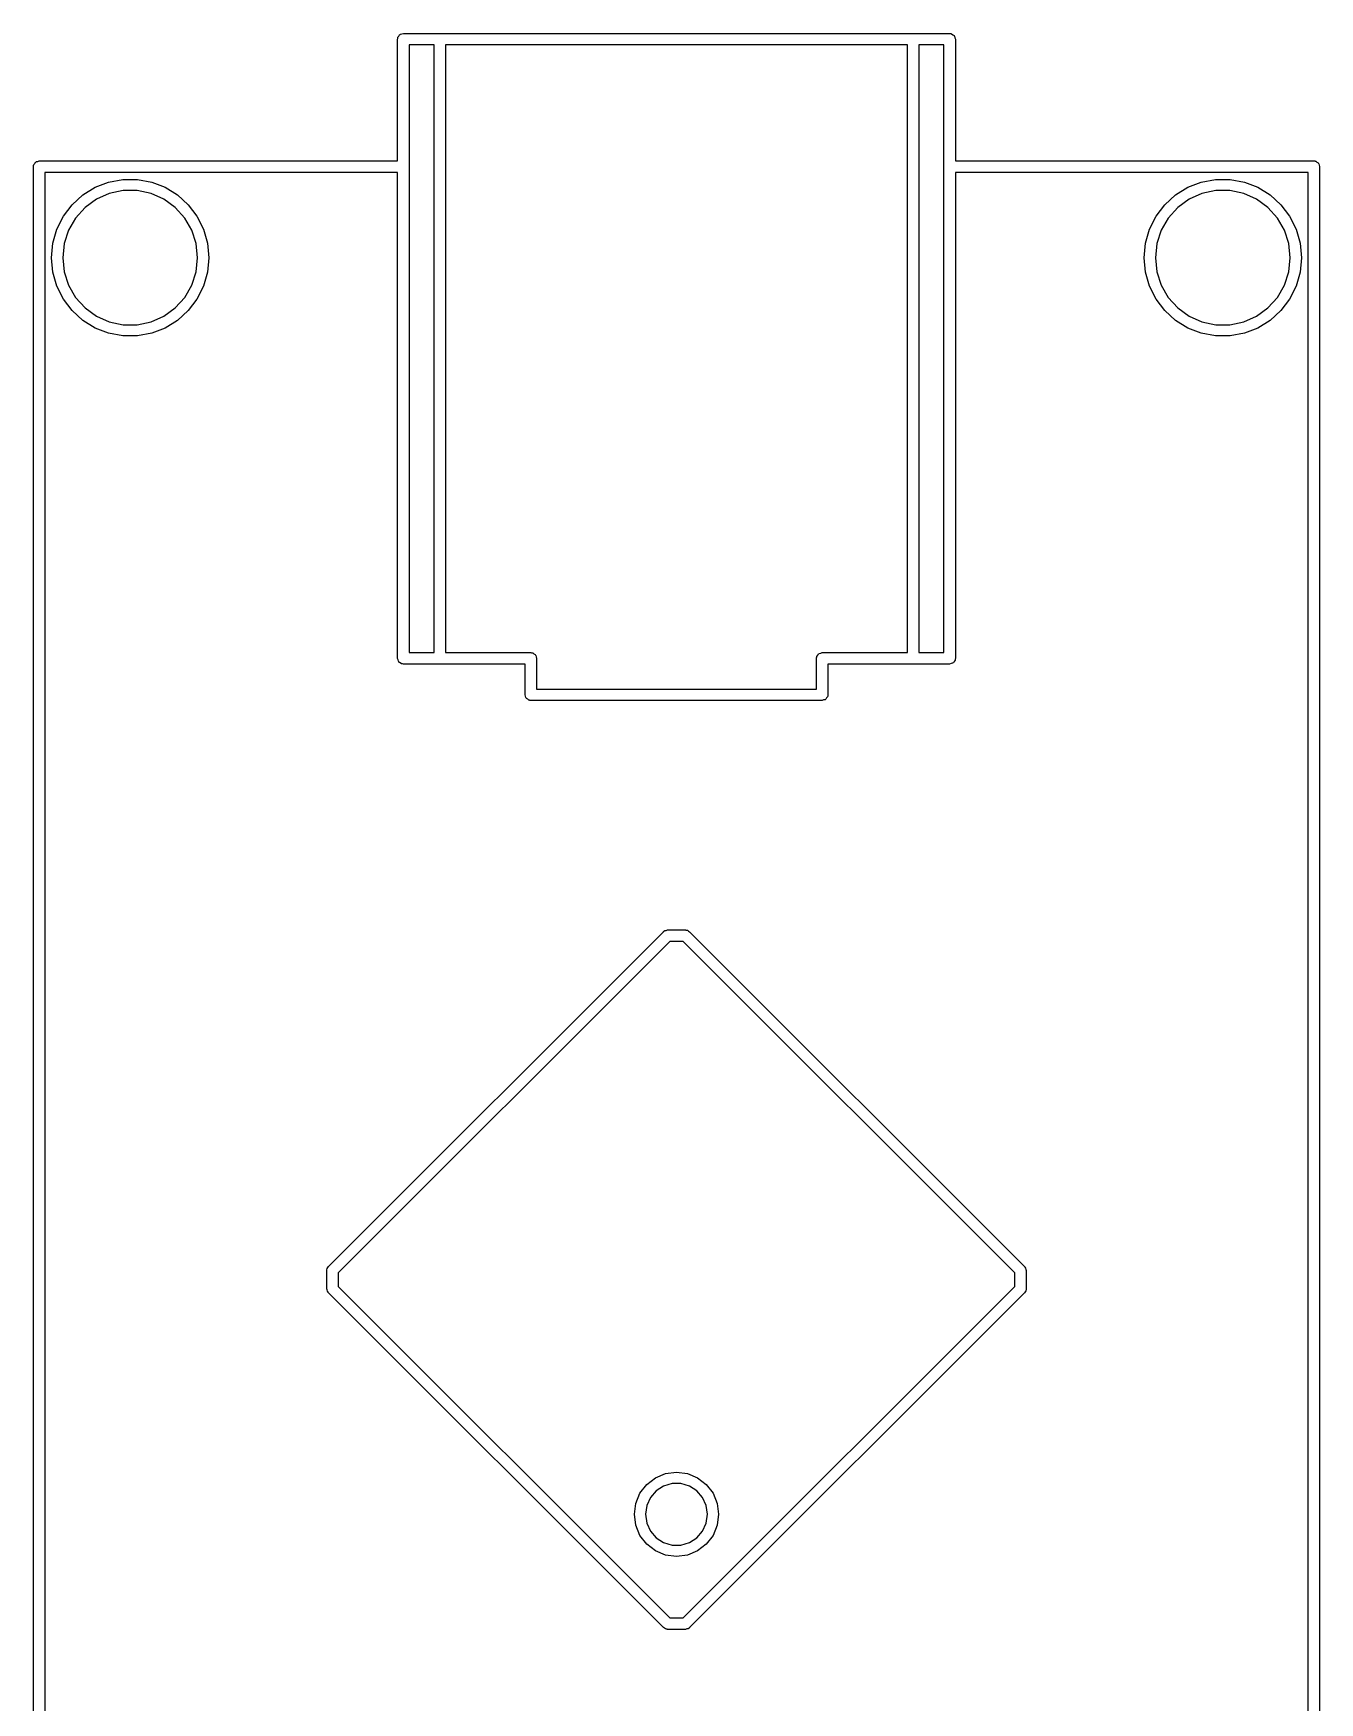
# Model space of a CAD drawing. Extents: x 2.62 to 5.02, y -4.11 to -2.28.
# Drawn here: x 2.647 to 3.353, y -3.193 to -2.277 of the extents above; entities that cross this region are included whole.
import ezdxf

# ---------------------------------------------------------------- set-up
doc = ezdxf.new("R2010")
doc.units = 0
doc.header["$MEASUREMENT"] = 0
doc.layers.add('BLACK', color=7, linetype='CONTINUOUS')

msp = doc.modelspace()

# ---------------------------------------------------------------- linework, layer by layer
at = {"layer": 'BLACK', "linetype": 'CONTINUOUS'}
for p, q in [((2.84685, -2.28), (2.84692, -2.27959)), ((2.84685, -2.34685), (2.84685, -2.28)), ((2.8469, -2.27945), (2.84697, -2.27933)), ((2.84692, -2.27959), (2.8469, -2.27945)), ((2.84697, -2.27933), (2.84704, -2.27892)), ((2.84704, -2.27892), (2.84757, -2.2783)), ((2.84757, -2.2783), (2.84798, -2.27759)), ((2.84798, -2.27759), (2.84824, -2.27749)), ((2.84824, -2.27749), (2.84843, -2.27727)), ((2.84843, -2.27727), (2.84923, -2.27713)), ((2.84923, -2.27713), (2.85, -2.27685)), ((2.85, -2.27685), (2.87, -2.27685)), ((2.87, -2.27685), (3.13, -2.27685)), ((3.13, -2.27685), (3.15, -2.27685)), ((3.15, -2.27685), (3.15041, -2.27692)), ((3.15041, -2.27692), (3.15055, -2.2769)), ((3.15055, -2.2769), (3.15067, -2.27697)), ((3.15067, -2.27697), (3.15108, -2.27704)), ((3.15108, -2.27704), (3.1517, -2.27757)), ((3.1517, -2.27757), (3.15241, -2.27798)), ((3.15241, -2.27798), (3.15251, -2.27824)), ((3.15251, -2.27824), (3.15273, -2.27843)), ((3.15273, -2.27843), (3.15287, -2.27923)), ((3.15287, -2.27923), (3.15315, -2.28)), ((3.15315, -2.28), (3.15315, -2.34685)), ((2.85315, -2.28315), (2.85315, -2.61685)), ((2.86685, -2.28315), (2.85315, -2.28315)), ((2.86685, -2.61685), (2.86685, -2.28315)), ((2.87315, -2.28315), (2.87315, -2.61685)), ((3.12685, -2.28315), (2.87315, -2.28315)), ((3.12685, -2.61685), (3.12685, -2.28315)), ((3.13315, -2.28315), (3.13315, -2.61685)), ((3.14685, -2.28315), (3.13315, -2.28315)), ((3.14685, -2.61685), (3.14685, -2.28315)), ((2.64685, -2.35), (2.64692, -2.34959)), ((2.64685, -4.05), (2.64685, -2.35)), ((2.6469, -2.34945), (2.64697, -2.34933)), ((2.64692, -2.34959), (2.6469, -2.34945)), ((2.64697, -2.34933), (2.64704, -2.34892)), ((2.64704, -2.34892), (2.64757, -2.3483)), ((2.64757, -2.3483), (2.64798, -2.34759)), ((2.64798, -2.34759), (2.64824, -2.34749)), ((2.64824, -2.34749), (2.64843, -2.34727)), ((2.64843, -2.34727), (2.64923, -2.34713)), ((2.64923, -2.34713), (2.65, -2.34685)), ((2.65, -2.34685), (2.84685, -2.34685)), ((2.84685, -2.35315), (2.65315, -2.35315)), ((2.65315, -2.35315), (2.65315, -4.04685)), ((2.84685, -2.62), (2.84685, -2.35315)), ((3.15315, -2.34685), (3.35, -2.34685)), ((3.15315, -2.35315), (3.15315, -2.62)), ((3.34685, -2.35315), (3.15315, -2.35315)), ((3.34685, -4.04685), (3.34685, -2.35315)), ((3.35, -2.34685), (3.35041, -2.34692)), ((3.35041, -2.34692), (3.35055, -2.3469)), ((3.35055, -2.3469), (3.35067, -2.34697)), ((3.35067, -2.34697), (3.35108, -2.34704)), ((3.35108, -2.34704), (3.3517, -2.34757)), ((3.3517, -2.34757), (3.35241, -2.34798)), ((3.35241, -2.34798), (3.35251, -2.34824)), ((3.35251, -2.34824), (3.35273, -2.34843)), ((3.35273, -2.34843), (3.35287, -2.34923)), ((3.35287, -2.34923), (3.35315, -2.35)), ((3.35315, -2.35), (3.35315, -4.05)), ((2.674, -2.36557), (2.68077, -2.36137)), ((2.68077, -2.36137), (2.68819, -2.3585)), ((2.68819, -2.3585), (2.69602, -2.35703)), ((2.69613, -2.36315), (2.68855, -2.36476)), ((2.69602, -2.35703), (2.70398, -2.35703)), ((2.70387, -2.36315), (2.69613, -2.36315)), ((2.71145, -2.36476), (2.70387, -2.36315)), ((2.70398, -2.35703), (2.71181, -2.3585)), ((2.71181, -2.3585), (2.71923, -2.36137)), ((2.71923, -2.36137), (2.726, -2.36557)), ((3.274, -2.36557), (3.28077, -2.36137)), ((3.28077, -2.36137), (3.28819, -2.3585)), ((3.28819, -2.3585), (3.29602, -2.35703)), ((3.29613, -2.36315), (3.28855, -2.36476)), ((3.29602, -2.35703), (3.30398, -2.35703)), ((3.30387, -2.36315), (3.29613, -2.36315)), ((3.31145, -2.36476), (3.30387, -2.36315)), ((3.30398, -2.35703), (3.31181, -2.3585)), ((3.31181, -2.3585), (3.31923, -2.36137)), ((3.31923, -2.36137), (3.326, -2.36557)), ((2.66331, -2.37728), (2.66811, -2.37093)), ((2.66811, -2.37093), (2.674, -2.36557)), ((2.67521, -2.37246), (2.67002, -2.37822)), ((2.68147, -2.36791), (2.67521, -2.37246)), ((2.68855, -2.36476), (2.68147, -2.36791)), ((2.71853, -2.36791), (2.71145, -2.36476)), ((2.72479, -2.37246), (2.71853, -2.36791)), ((2.72998, -2.37822), (2.72479, -2.37246)), ((2.726, -2.36557), (2.73189, -2.37093)), ((2.73189, -2.37093), (2.73669, -2.37728)), ((3.26331, -2.37728), (3.26811, -2.37093)), ((3.26811, -2.37093), (3.274, -2.36557)), ((3.27521, -2.37246), (3.27002, -2.37822)), ((3.28147, -2.36791), (3.27521, -2.37246)), ((3.28855, -2.36476), (3.28147, -2.36791)), ((3.31853, -2.36791), (3.31145, -2.36476)), ((3.32479, -2.37246), (3.31853, -2.36791)), ((3.32998, -2.37822), (3.32479, -2.37246)), ((3.326, -2.36557), (3.33189, -2.37093)), ((3.33189, -2.37093), (3.33669, -2.37728)), ((2.65976, -2.38441), (2.66331, -2.37728)), ((2.67002, -2.37822), (2.66615, -2.38493)), ((2.73385, -2.38493), (2.72998, -2.37822)), ((2.73669, -2.37728), (2.74024, -2.38441)), ((3.25976, -2.38441), (3.26331, -2.37728)), ((3.27002, -2.37822), (3.26615, -2.38493)), ((3.33385, -2.38493), (3.32998, -2.37822)), ((3.33669, -2.37728), (3.34024, -2.38441)), ((2.65685, -2.4), (2.65759, -2.39207)), ((2.65759, -2.39207), (2.65976, -2.38441)), ((2.66615, -2.38493), (2.66376, -2.3923)), ((2.73624, -2.3923), (2.73385, -2.38493)), ((2.74024, -2.38441), (2.74241, -2.39207)), ((2.74241, -2.39207), (2.74315, -2.4)), ((3.25685, -2.4), (3.25759, -2.39207)), ((3.25759, -2.39207), (3.25976, -2.38441)), ((3.26615, -2.38493), (3.26376, -2.3923)), ((3.33624, -2.3923), (3.33385, -2.38493)), ((3.34024, -2.38441), (3.34241, -2.39207)), ((3.34241, -2.39207), (3.34315, -2.4)), ((2.65759, -2.40793), (2.65685, -2.4)), ((2.66376, -2.3923), (2.66295, -2.4)), ((2.66295, -2.4), (2.66376, -2.4077)), ((2.73705, -2.4), (2.73624, -2.3923)), ((2.73624, -2.4077), (2.73705, -2.4)), ((2.74315, -2.4), (2.74241, -2.40793)), ((3.25759, -2.40793), (3.25685, -2.4)), ((3.26376, -2.3923), (3.26295, -2.4)), ((3.26295, -2.4), (3.26376, -2.4077)), ((3.33705, -2.4), (3.33624, -2.3923)), ((3.33624, -2.4077), (3.33705, -2.4)), ((3.34315, -2.4), (3.34241, -2.40793)), ((2.65976, -2.41559), (2.65759, -2.40793)), ((2.66376, -2.4077), (2.66615, -2.41507)), ((2.73385, -2.41507), (2.73624, -2.4077)), ((2.74241, -2.40793), (2.74024, -2.41559)), ((3.25976, -2.41559), (3.25759, -2.40793)), ((3.26376, -2.4077), (3.26615, -2.41507)), ((3.33385, -2.41507), (3.33624, -2.4077)), ((3.34241, -2.40793), (3.34024, -2.41559)), ((2.66331, -2.42272), (2.65976, -2.41559)), ((2.66615, -2.41507), (2.67002, -2.42178)), ((2.72998, -2.42178), (2.73385, -2.41507)), ((2.74024, -2.41559), (2.73669, -2.42272)), ((3.26331, -2.42272), (3.25976, -2.41559)), ((3.26615, -2.41507), (3.27002, -2.42178)), ((3.32998, -2.42178), (3.33385, -2.41507)), ((3.34024, -2.41559), (3.33669, -2.42272)), ((2.66811, -2.42907), (2.66331, -2.42272)), ((2.67002, -2.42178), (2.67521, -2.42754)), ((2.67521, -2.42754), (2.68147, -2.43209)), ((2.71853, -2.43209), (2.72479, -2.42754)), ((2.72479, -2.42754), (2.72998, -2.42178)), ((2.73669, -2.42272), (2.73189, -2.42907)), ((3.26811, -2.42907), (3.26331, -2.42272)), ((3.27002, -2.42178), (3.27521, -2.42754)), ((3.27521, -2.42754), (3.28147, -2.43209)), ((3.31853, -2.43209), (3.32479, -2.42754)), ((3.32479, -2.42754), (3.32998, -2.42178)), ((3.33669, -2.42272), (3.33189, -2.42907)), ((2.674, -2.43443), (2.66811, -2.42907)), ((2.68077, -2.43863), (2.674, -2.43443)), ((2.68147, -2.43209), (2.68855, -2.43524)), ((2.68855, -2.43524), (2.69613, -2.43685)), ((2.69613, -2.43685), (2.70387, -2.43685)), ((2.70387, -2.43685), (2.71145, -2.43524)), ((2.71145, -2.43524), (2.71853, -2.43209)), ((2.726, -2.43443), (2.71923, -2.43863)), ((2.73189, -2.42907), (2.726, -2.43443)), ((3.274, -2.43443), (3.26811, -2.42907)), ((3.28077, -2.43863), (3.274, -2.43443)), ((3.28147, -2.43209), (3.28855, -2.43524)), ((3.28855, -2.43524), (3.29613, -2.43685)), ((3.29613, -2.43685), (3.30387, -2.43685)), ((3.30387, -2.43685), (3.31145, -2.43524)), ((3.31145, -2.43524), (3.31853, -2.43209)), ((3.326, -2.43443), (3.31923, -2.43863)), ((3.33189, -2.42907), (3.326, -2.43443)), ((2.68819, -2.4415), (2.68077, -2.43863)), ((2.69602, -2.44297), (2.68819, -2.4415)), ((2.70398, -2.44297), (2.69602, -2.44297)), ((2.71181, -2.4415), (2.70398, -2.44297)), ((2.71923, -2.43863), (2.71181, -2.4415)), ((3.28819, -2.4415), (3.28077, -2.43863)), ((3.29602, -2.44297), (3.28819, -2.4415)), ((3.30398, -2.44297), (3.29602, -2.44297)), ((3.31181, -2.4415), (3.30398, -2.44297)), ((3.31923, -2.43863), (3.31181, -2.4415)), ((2.84713, -2.62077), (2.84685, -2.62)), ((2.84727, -2.62157), (2.84713, -2.62077)), ((2.85315, -2.61685), (2.86685, -2.61685)), ((2.87315, -2.61685), (2.92, -2.61685)), ((2.92, -2.61685), (2.92041, -2.61692)), ((2.92041, -2.61692), (2.92055, -2.6169)), ((2.92055, -2.6169), (2.92067, -2.61697)), ((2.92067, -2.61697), (2.92108, -2.61704)), ((2.92108, -2.61704), (2.9217, -2.61757)), ((2.9217, -2.61757), (2.92241, -2.61798)), ((2.92241, -2.61798), (2.92251, -2.61824)), ((2.92251, -2.61824), (2.92273, -2.61843)), ((2.92273, -2.61843), (2.92287, -2.61923)), ((2.92287, -2.61923), (2.92315, -2.62)), ((2.92315, -2.62), (2.92315, -2.63685)), ((3.07685, -2.62), (3.07692, -2.61959)), ((3.07685, -2.63685), (3.07685, -2.62)), ((3.0769, -2.61945), (3.07697, -2.61933)), ((3.07692, -2.61959), (3.0769, -2.61945)), ((3.07697, -2.61933), (3.07704, -2.61892)), ((3.07704, -2.61892), (3.07757, -2.6183)), ((3.07757, -2.6183), (3.07798, -2.61759)), ((3.07798, -2.61759), (3.07824, -2.61749)), ((3.07824, -2.61749), (3.07843, -2.61727)), ((3.07843, -2.61727), (3.07923, -2.61713)), ((3.07923, -2.61713), (3.08, -2.61685)), ((3.08, -2.61685), (3.12685, -2.61685)), ((3.13315, -2.61685), (3.14685, -2.61685)), ((3.15296, -2.62108), (3.15243, -2.6217)), ((3.15303, -2.62067), (3.15296, -2.62108)), ((3.1531, -2.62055), (3.15303, -2.62067)), ((3.15315, -2.62), (3.15308, -2.62041)), ((3.15308, -2.62041), (3.1531, -2.62055)), ((2.84749, -2.62176), (2.84727, -2.62157)), ((2.84759, -2.62202), (2.84749, -2.62176)), ((2.8483, -2.62243), (2.84759, -2.62202)), ((2.84892, -2.62296), (2.8483, -2.62243)), ((2.84933, -2.62303), (2.84892, -2.62296)), ((2.84945, -2.6231), (2.84933, -2.62303)), ((2.84959, -2.62308), (2.84945, -2.6231)), ((2.85, -2.62315), (2.84959, -2.62308)), ((2.87, -2.62315), (2.85, -2.62315)), ((2.91685, -2.62315), (2.87, -2.62315)), ((2.91685, -2.64), (2.91685, -2.62315)), ((3.13, -2.62315), (3.08315, -2.62315)), ((3.08315, -2.62315), (3.08315, -2.64)), ((3.15, -2.62315), (3.13, -2.62315)), ((3.15077, -2.62287), (3.15, -2.62315)), ((3.15157, -2.62273), (3.15077, -2.62287)), ((3.15176, -2.62251), (3.15157, -2.62273)), ((3.15202, -2.62241), (3.15176, -2.62251)), ((3.15243, -2.6217), (3.15202, -2.62241)), ((2.92315, -2.63685), (3.07685, -2.63685)), ((2.91713, -2.64077), (2.91685, -2.64)), ((2.91727, -2.64157), (2.91713, -2.64077)), ((2.91749, -2.64176), (2.91727, -2.64157)), ((2.91759, -2.64202), (2.91749, -2.64176)), ((2.9183, -2.64243), (2.91759, -2.64202)), ((2.91892, -2.64296), (2.9183, -2.64243)), ((2.91933, -2.64303), (2.91892, -2.64296)), ((2.91945, -2.6431), (2.91933, -2.64303)), ((2.91959, -2.64308), (2.91945, -2.6431)), ((2.92, -2.64315), (2.91959, -2.64308)), ((3.08, -2.64315), (2.92, -2.64315)), ((3.08077, -2.64287), (3.08, -2.64315)), ((3.08157, -2.64273), (3.08077, -2.64287)), ((3.08176, -2.64251), (3.08157, -2.64273)), ((3.08202, -2.64241), (3.08176, -2.64251)), ((3.08243, -2.6417), (3.08202, -2.64241)), ((3.08296, -2.64108), (3.08243, -2.6417)), ((3.08303, -2.64067), (3.08296, -2.64108)), ((3.0831, -2.64055), (3.08303, -2.64067)), ((3.08315, -2.64), (3.08308, -2.64041)), ((3.08308, -2.64041), (3.0831, -2.64055)), ((2.80893, -2.95393), (2.99277, -2.77008)), ((2.9963, -2.77545), (2.8143, -2.95746)), ((2.99277, -2.77008), (2.99293, -2.76997)), ((2.99293, -2.76997), (2.99298, -2.76989)), ((2.99298, -2.76989), (2.99311, -2.76984)), ((2.99311, -2.76984), (2.99367, -2.76945)), ((2.99367, -2.76945), (2.99435, -2.76939)), ((2.99435, -2.76939), (2.995, -2.76915)), ((2.995, -2.76915), (3.005, -2.76915)), ((3.0037, -2.77545), (2.9963, -2.77545)), ((3.1857, -2.95746), (3.0037, -2.77545)), ((3.005, -2.76915), (3.00519, -2.76919)), ((3.00519, -2.76919), (3.00527, -2.76917)), ((3.00527, -2.76917), (3.0054, -2.76923)), ((3.0054, -2.76923), (3.00608, -2.76934)), ((3.00608, -2.76934), (3.0066, -2.76979)), ((3.0066, -2.76979), (3.00723, -2.77008)), ((3.00723, -2.77008), (3.19107, -2.95393)), ((2.808, -2.95615), (2.80804, -2.95596)), ((2.808, -2.96615), (2.808, -2.95615)), ((2.80801, -2.95588), (2.80807, -2.95575)), ((2.80804, -2.95596), (2.80801, -2.95588)), ((2.80807, -2.95575), (2.80819, -2.95507)), ((2.80819, -2.95507), (2.80863, -2.95455)), ((2.80863, -2.95455), (2.80893, -2.95393)), ((2.8143, -2.95746), (2.8143, -2.96485)), ((3.1857, -2.96485), (3.1857, -2.95746)), ((3.19107, -2.95393), (3.19119, -2.95409)), ((3.19119, -2.95409), (3.19126, -2.95413)), ((3.19126, -2.95413), (3.19131, -2.95426)), ((3.19131, -2.95426), (3.1917, -2.95482)), ((3.1917, -2.95482), (3.19176, -2.95551)), ((3.19176, -2.95551), (3.192, -2.95615)), ((3.192, -2.95615), (3.192, -2.96615)), ((2.80824, -2.9668), (2.808, -2.96615)), ((2.8083, -2.96748), (2.80824, -2.9668)), ((2.80869, -2.96805), (2.8083, -2.96748)), ((2.80874, -2.96818), (2.80869, -2.96805)), ((2.80881, -2.96822), (2.80874, -2.96818)), ((2.80893, -2.96838), (2.80881, -2.96822)), ((2.99277, -3.15223), (2.80893, -2.96838)), ((2.8143, -2.96485), (2.9963, -3.14685)), ((3.0037, -3.14685), (3.1857, -2.96485)), ((3.19107, -2.96838), (3.00723, -3.15223)), ((3.19137, -2.96776), (3.19107, -2.96838)), ((3.19181, -2.96723), (3.19137, -2.96776)), ((3.19193, -2.96655), (3.19181, -2.96723)), ((3.19199, -2.96643), (3.19193, -2.96655)), ((3.192, -2.96615), (3.19196, -2.96634)), ((3.19196, -2.96634), (3.19199, -2.96643)), ((2.98363, -3.07363), (2.98843, -3.06995)), ((2.98843, -3.06995), (2.99401, -3.06764)), ((2.99401, -3.06764), (3, -3.06685)), ((3, -3.06685), (3.00599, -3.06764)), ((3.00599, -3.06764), (3.01157, -3.06995)), ((3.01157, -3.06995), (3.01637, -3.07363)), ((2.97764, -3.08401), (2.97995, -3.07843)), ((2.97995, -3.07843), (2.98363, -3.07363)), ((2.98885, -3.07713), (2.98568, -3.0808)), ((2.99293, -3.07451), (2.98885, -3.07713)), ((2.99758, -3.07315), (2.99293, -3.07451)), ((3.00242, -3.07315), (2.99758, -3.07315)), ((3.00707, -3.07451), (3.00242, -3.07315)), ((3.01115, -3.07713), (3.00707, -3.07451)), ((3.01432, -3.0808), (3.01115, -3.07713)), ((3.01637, -3.07363), (3.02005, -3.07843)), ((3.02005, -3.07843), (3.02236, -3.08401)), ((2.97685, -3.09), (2.97764, -3.08401)), ((2.98367, -3.0852), (2.98298, -3.09)), ((2.98568, -3.0808), (2.98367, -3.0852)), ((3.01633, -3.0852), (3.01432, -3.0808)), ((3.01702, -3.09), (3.01633, -3.0852)), ((3.02236, -3.08401), (3.02315, -3.09)), ((2.97764, -3.09599), (2.97685, -3.09)), ((2.97995, -3.10157), (2.97764, -3.09599)), ((2.98298, -3.09), (2.98367, -3.0948)), ((2.98367, -3.0948), (2.98568, -3.0992)), ((3.01432, -3.0992), (3.01633, -3.0948)), ((3.01633, -3.0948), (3.01702, -3.09)), ((3.02236, -3.09599), (3.02005, -3.10157)), ((3.02315, -3.09), (3.02236, -3.09599)), ((2.98363, -3.10637), (2.97995, -3.10157)), ((2.98843, -3.11005), (2.98363, -3.10637)), ((2.98568, -3.0992), (2.98885, -3.10287)), ((2.98885, -3.10287), (2.99293, -3.10549)), ((2.99293, -3.10549), (2.99758, -3.10685)), ((2.99758, -3.10685), (3.00242, -3.10685)), ((3.00242, -3.10685), (3.00707, -3.10549)), ((3.00707, -3.10549), (3.01115, -3.10287)), ((3.01115, -3.10287), (3.01432, -3.0992)), ((3.01637, -3.10637), (3.01157, -3.11005)), ((3.02005, -3.10157), (3.01637, -3.10637)), ((2.99401, -3.11236), (2.98843, -3.11005)), ((3, -3.11315), (2.99401, -3.11236)), ((3.00599, -3.11236), (3, -3.11315)), ((3.01157, -3.11005), (3.00599, -3.11236)), ((2.9934, -3.15252), (2.99277, -3.15223)), ((2.99392, -3.15296), (2.9934, -3.15252)), ((2.9963, -3.14685), (3.0037, -3.14685)), ((3.00633, -3.15285), (3.00565, -3.15291)), ((3.00689, -3.15246), (3.00633, -3.15285)), ((3.00702, -3.15241), (3.00689, -3.15246)), ((3.00707, -3.15234), (3.00702, -3.15241)), ((3.00723, -3.15223), (3.00707, -3.15234)), ((2.9946, -3.15308), (2.99392, -3.15296)), ((2.99473, -3.15314), (2.9946, -3.15308)), ((2.99481, -3.15312), (2.99473, -3.15314)), ((2.995, -3.15315), (2.99481, -3.15312)), ((3.005, -3.15315), (2.995, -3.15315)), ((3.00565, -3.15291), (3.005, -3.15315))]:
    msp.add_line(p, q, dxfattribs=at)

doc.saveas('drawing.dxf')
